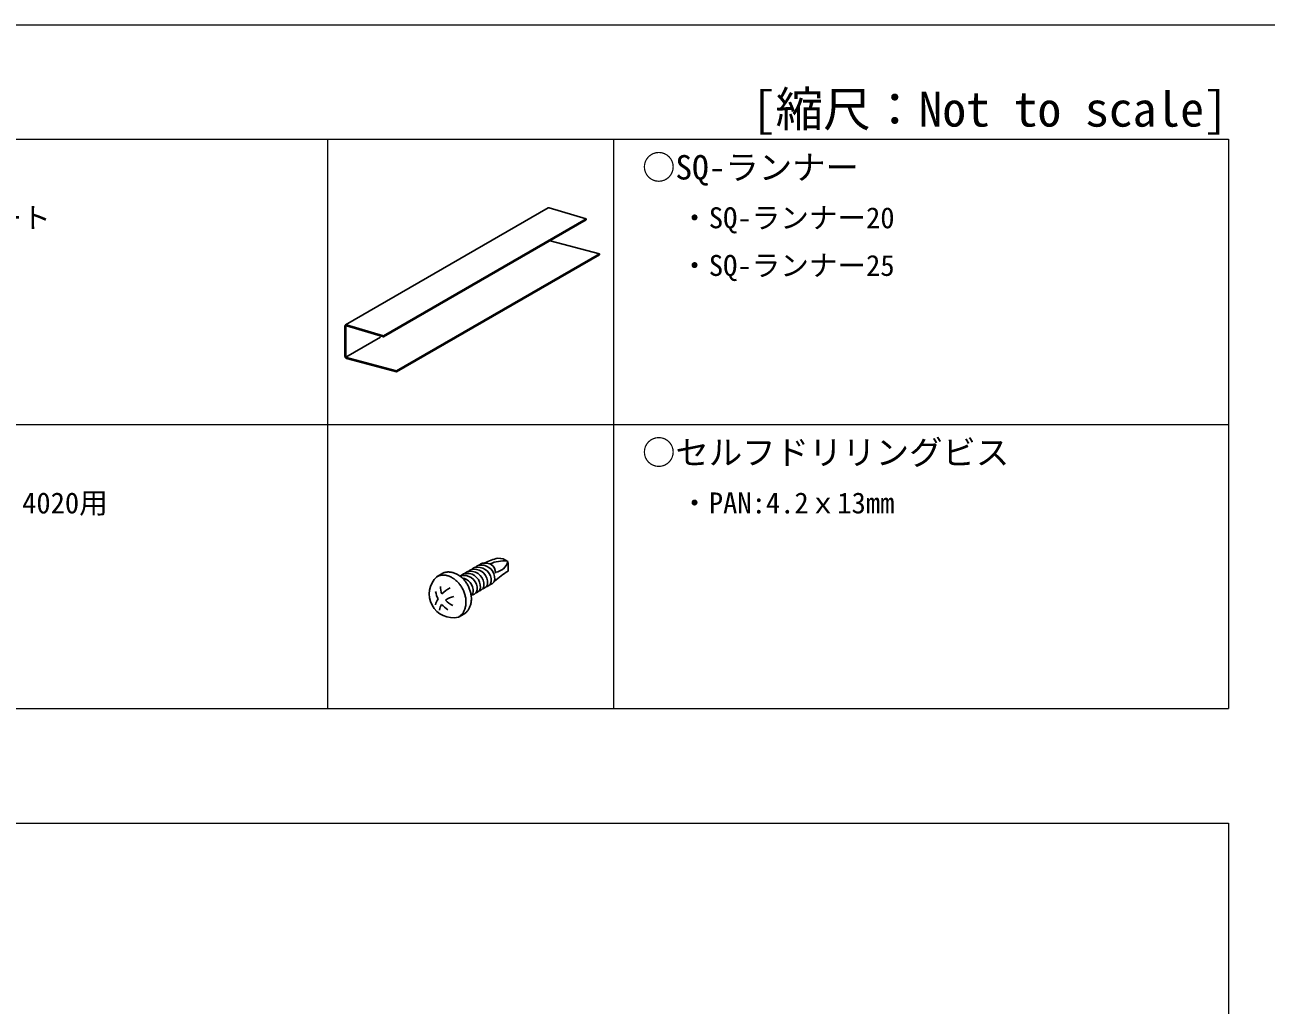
# Model space of a CAD drawing. Units: millimetres on the paper, enlarged 20 times. Extents: x -3900 to 3900, y -2694 to 2650.
# Drawn here: x -1302 to -1, y 1622 to 2650 of the extents above; entities that cross this region are included whole.
import ezdxf
from ezdxf.enums import TextEntityAlignment as Align

# ---------------------------------------------------------------- set-up
doc = ezdxf.new("R2010")
doc.units = ezdxf.units.MM
doc.header["$LTSCALE"] = 20
for name, color, linetype, lineweight in [('0-3_野縁', 2, 'Continuous', 25), ('0-C_ビス・アンカーボルト・強調図形', 2, 'Continuous', 25), ('F-3_野縁', 3, 'Continuous', 18)]:
    doc.layers.add(name, color=color, linetype=linetype, lineweight=lineweight)
doc.layers.add('0-6_文字', color=7, linetype='Continuous')
doc.layers.add('F-6_文字', color=7, linetype='Continuous')
doc.styles.add('ＭＳ ゴシック', font='')
doc.styles.get('ＭＳ ゴシック').set_extended_font_data('MS Gothic')

msp = doc.modelspace()

# ---------------------------------------------------------------- linework, layer by layer
at = {"layer": '0-3_野縁'}
for p, q in [((-753.33, 2457.92), (-965.94, 2335.17)), ((-713.68, 2446.39), (-752.29, 2458.01)), ((-926.29, 2323.63), (-713.68, 2446.39)), ((-926.29, 2322.67), (-713.68, 2445.42)), ((-713.68, 2446.39), (-713.68, 2445.42)), ((-699.77, 2409.7), (-751.53, 2423.57)), ((-912.38, 2286.95), (-699.77, 2409.7)), ((-966.62, 2302.44), (-966.62, 2333.8)), ((-965.79, 2302.22), (-965.79, 2333.58)), ((-926.29, 2323.63), (-964.91, 2335.26)), ((-965.51, 2301.42), (-929.28, 2322.34)), ((-912.38, 2286.95), (-964.96, 2301.03)), ((-912.38, 2285.99), (-912.38, 2286.95))]:
    msp.add_line(p, q, dxfattribs=at)
for points in [[(-964.96, 2300.07), (-912.38, 2285.99), (-699.77, 2408.74), (-699.77, 2409.7)], [(-926.29, 2323.63), (-926.29, 2322.67), (-964.93, 2334.31)]]:
    msp.add_lwpolyline(points, dxfattribs=at)
for centre, radius, start, end in [((-752.75, 2456.9), 1.17, 118.26396, 120), ((-752.75, 2456.91), 1.17, 111.60857, 118.2567), ((-752.74, 2456.89), 1.18, 105.01338, 111.6015), ((-752.73, 2456.86), 1.22, 98.55026, 105.00719), ((-752.72, 2456.8), 1.28, 92.27881, 98.54541), ((-752.72, 2456.73), 1.35, 86.2426, 92.27553), ((-752.73, 2456.63), 1.44, 80.46814, 86.24089), ((-752.75, 2456.53), 1.55, 74.96606, 80.46779), ((-752.78, 2456.41), 1.67, 73.24443, 74.9668), ((-964.62, 2333.81), 2, 170.94533, 175.5871), ((-964.48, 2333.8), 2.14, 175.58469, 180.02333), ((-964.35, 2333.8), 2.27, 180.02081, 180.02295), ((-964.76, 2333.84), 1.86, 166.07793, 170.94751), ((-964.89, 2333.87), 1.73, 160.96106, 166.07968), ((-965.01, 2333.91), 1.6, 155.57898, 160.96216), ((-965.11, 2333.96), 1.49, 149.92445, 155.57913), ((-965.2, 2334.01), 1.39, 144.00197, 149.92337), ((-965.27, 2334.05), 1.31, 137.83067, 143.99939), ((-965.31, 2334.1), 1.24, 131.44643, 137.82651), ((-965.34, 2334.13), 1.2, 124.90189, 131.44078), ((-965.36, 2334.15), 1.17, 118.26396, 124.89513), ((-965.36, 2334.15), 1.17, 111.60857, 118.2567), ((-965.35, 2334.14), 1.18, 105.01338, 111.6015), ((-964.79, 2333.58), 1, 170.94533, 175.5871), ((-964.72, 2333.58), 1.07, 175.58469, 180.02333), ((-964.65, 2333.58), 1.14, 180.02081, 180.02082), ((-964.86, 2333.59), 0.931, 166.07793, 170.94751), ((-964.92, 2333.61), 0.864, 160.96106, 166.07968), ((-964.98, 2333.63), 0.801, 155.57898, 160.96216), ((-965.03, 2333.66), 0.744, 149.92445, 155.57913), ((-965.08, 2333.68), 0.695, 144.00197, 149.92337), ((-965.35, 2334.11), 1.22, 98.55026, 105.00719), ((-965.11, 2333.7), 0.653, 137.83067, 143.99939), ((-965.13, 2333.73), 0.621, 131.44643, 137.82651), ((-965.15, 2333.74), 0.599, 124.90189, 131.44078), ((-965.34, 2334.05), 1.28, 92.27881, 98.54541), ((-965.16, 2333.75), 0.586, 118.26396, 124.89513), ((-965.16, 2333.75), 0.584, 111.60857, 118.2567), ((-965.33, 2333.97), 1.35, 86.2426, 92.27553), ((-965.15, 2333.75), 0.592, 105.01338, 111.6015), ((-965.15, 2333.73), 0.61, 98.55026, 105.00719), ((-965.34, 2333.88), 1.44, 80.46814, 86.24089), ((-965.15, 2333.7), 0.638, 92.27881, 98.54541), ((-965.14, 2333.66), 0.675, 86.2426, 92.27553), ((-965.36, 2333.78), 1.55, 74.96606, 80.46779), ((-965.15, 2333.62), 0.722, 80.46814, 86.24089), ((-965.16, 2333.57), 0.776, 74.96606, 80.46779), ((-965.39, 2333.66), 1.67, 73.24443, 74.9668), ((-965.17, 2333.51), 0.836, 73.24443, 74.9668), ((-964.35, 2302.44), 2.27, 180.02081, 184.28279), ((-964.48, 2302.44), 2.14, 179.97634, 180.02333), ((-964.23, 2302.45), 2.4, 184.28024, 188.39259), ((-964.11, 2302.47), 2.51, 188.39008, 192.37979), ((-964.02, 2302.49), 2.6, 192.37733, 196.27097), ((-963.95, 2302.51), 2.68, 196.26855, 200.09213), ((-963.91, 2302.52), 2.72, 200.08977, 203.86874), ((-963.89, 2302.53), 2.75, 203.86641, 207.6259), ((-963.9, 2302.53), 2.74, 207.62357, 211.38852), ((-963.92, 2302.51), 2.71, 211.38617, 215.18155), ((-963.97, 2302.48), 2.65, 215.17917, 219.03023), ((-964.03, 2302.43), 2.57, 219.0278, 222.96024), ((-964.11, 2302.36), 2.46, 222.95775, 226.99782), ((-964.65, 2302.22), 1.14, 180.02081, 184.28279), ((-964.72, 2302.22), 1.07, 180, 180.02333), ((-964.59, 2302.22), 1.2, 184.28024, 188.39259), ((-964.19, 2302.27), 2.35, 226.99529, 231.16975), ((-964.54, 2302.23), 1.26, 188.39008, 192.37979), ((-964.49, 2302.24), 1.3, 192.37733, 196.27097), ((-964.46, 2302.25), 1.34, 196.26855, 200.09213), ((-964.43, 2302.26), 1.36, 200.08977, 203.86874), ((-964.42, 2302.26), 1.37, 203.86641, 207.6259), ((-964.27, 2302.17), 2.22, 231.16721, 235.50316), ((-964.43, 2302.26), 1.37, 207.62357, 211.38852), ((-964.44, 2302.25), 1.35, 211.38617, 215.18155), ((-964.46, 2302.24), 1.32, 215.17917, 219.03023), ((-964.35, 2302.06), 2.08, 235.50067, 240.02501), ((-964.5, 2302.21), 1.28, 219.0278, 222.96024), ((-964.53, 2302.18), 1.23, 222.95775, 226.99782), ((-964.42, 2301.94), 1.94, 240.02267, 244.76123), ((-964.57, 2302.13), 1.17, 226.99529, 231.16975), ((-964.61, 2302.08), 1.11, 231.16721, 235.50316), ((-964.48, 2301.81), 1.8, 244.7592, 249.73541), ((-964.65, 2302.03), 1.04, 235.50067, 240.02501), ((-964.69, 2301.97), 0.97, 240.02267, 244.76123), ((-964.72, 2301.9), 0.902, 244.7592, 249.73541), ((-964.52, 2301.69), 1.67, 249.7339, 254.9668), ((-964.74, 2301.84), 0.836, 249.7339, 254.9668), ((-964.75, 2301.78), 0.776, 254.96606, 255), ((-964.55, 2301.57), 1.55, 254.96606, 255.03403)]:
    msp.add_arc(centre, radius, start, end, dxfattribs=at)
at = {"layer": '0-C_ビス・アンカーボルト・強調図形'}
for p, q in [((-865.03, 2074.21), (-870.71, 2070.94)), ((-841.97, 2031.93), (-847.64, 2028.66))]:
    msp.add_line(p, q, dxfattribs=at)
for centre, radius, start, end in [((-824.65, 2076.37), 6.91, 105.01338, 111.6015), ((-824.6, 2076.17), 7.12, 98.55026, 105.00719), ((-820.35, 2078.06), 7.62, 137.83067, 138.14817), ((-820.63, 2078.31), 7.25, 131.44643, 137.82651), ((-824.55, 2075.85), 7.44, 92.27881, 98.54541), ((-820.8, 2078.5), 6.98, 124.90189, 131.44078), ((-824.53, 2075.41), 7.88, 86.2426, 92.27553), ((-820.89, 2078.62), 6.84, 118.26396, 124.89513), ((-820.9, 2078.65), 6.81, 111.60857, 118.2567), ((-823.44, 2069.35), 13.94, 355.51878, 92.37698), ((-820.87, 2078.56), 6.91, 105.01338, 111.6015), ((-820.81, 2078.35), 7.12, 98.55026, 105.00719), ((-820.77, 2078.03), 7.44, 92.27881, 98.54541), ((-820.75, 2077.6), 7.88, 86.2426, 92.27553), ((-819.65, 2071.53), 13.94, 62.06448, 92.37698), ((-782.46, 2002.48), 91.26, 105.06227, 114.29345), ((-803.65, 2064), 23.13, 95.11226, 117.73212), ((-819.58, 2074.99), 10.95, 359.44097, 53.90644), ((-810.1, 2090.54), 14.69, 276.3972, 346.48737), ((-806.27, 2073.19), 17.41, 53.08134, 89.66246), ((-800.41, 2069.31), 18.5, 76.3759, 106.66194), ((-859.09, 2080.06), 63.67, 357.16955, 6.35615), ((-853.12, 2053.03), 24.99, 133.56554, 282.67084), ((-863.89, 2059.14), 13.62, 111.60857, 118.2567), ((-863.83, 2058.96), 13.81, 105.01338, 111.6015), ((-863.72, 2058.55), 14.23, 98.55026, 105.00719), ((-863.62, 2057.91), 14.89, 92.27881, 98.54541), ((-858.19, 2062.37), 13.68, 118.26396, 120), ((-858.22, 2062.41), 13.62, 111.60857, 118.2567), ((-863.59, 2057.03), 15.76, 86.2426, 92.27553), ((-858.15, 2062.24), 13.81, 105.01338, 111.6015), ((-863.66, 2055.96), 16.84, 80.46814, 86.24089), ((-858.04, 2061.83), 14.23, 98.55026, 105.00719), ((-863.87, 2054.72), 18.1, 74.96606, 80.46779), ((-857.95, 2061.18), 14.89, 92.27881, 98.54541), ((-864.23, 2053.36), 19.51, 69.7339, 74.9668), ((-857.91, 2060.31), 15.76, 86.2426, 92.27553), ((-864.76, 2051.92), 21.04, 64.7592, 69.73541), ((-857.99, 2059.24), 16.84, 80.46814, 86.24089), ((-865.44, 2050.47), 22.64, 60.02267, 64.76123), ((-858.19, 2057.99), 18.1, 74.96606, 80.46779), ((-866.26, 2049.06), 24.26, 55.50067, 60.02501), ((-858.56, 2056.63), 19.51, 69.7339, 74.9668), ((-859.09, 2055.2), 21.04, 64.7592, 69.73541), ((-859.77, 2053.75), 22.64, 60.02267, 64.76123), ((-860.58, 2052.34), 24.26, 55.50067, 60.02501), ((-861.49, 2051.02), 25.86, 51.16721, 55.50316), ((-843.17, 2065.67), 6.81, 111.60857, 115.58177), ((-843.13, 2065.58), 6.91, 105.01338, 111.6015), ((-862.44, 2049.84), 27.38, 46.99529, 51.16975), ((-843.08, 2065.38), 7.12, 98.55026, 105.00719), ((-839.21, 2067.2), 7.62, 137.83067, 138.14817), ((-839.49, 2067.45), 7.25, 131.44643, 137.82651), ((-839.66, 2067.65), 6.98, 124.90189, 131.44078), ((-843.03, 2065.06), 7.44, 92.27881, 98.54541), ((-846.11, 2056.27), 13.94, 355.51878, 81.12782), ((-863.37, 2048.83), 28.75, 42.95775, 46.99782), ((-839.75, 2067.77), 6.84, 118.26396, 124.89513), ((-843.02, 2064.62), 7.88, 86.2426, 92.27553), ((-839.76, 2067.79), 6.81, 111.60857, 118.2567), ((-841.92, 2058.56), 13.94, 355.51878, 92.37698), ((-839.73, 2067.7), 6.91, 105.01338, 111.6015), ((-839.67, 2067.5), 7.12, 98.55026, 105.00719), ((-835.46, 2069.35), 7.62, 137.83067, 138.14817), ((-835.73, 2069.6), 7.25, 131.44643, 137.82651), ((-839.62, 2067.17), 7.44, 92.27881, 98.54541), ((-835.91, 2069.8), 6.98, 124.90189, 131.44078), ((-839.61, 2066.74), 7.88, 86.2426, 92.27553), ((-835.99, 2069.92), 6.84, 118.26396, 124.89513), ((-836, 2069.94), 6.81, 111.60857, 118.2567), ((-838.51, 2060.67), 13.94, 355.51878, 92.37698), ((-835.97, 2069.85), 6.91, 105.01338, 111.6015), ((-835.92, 2069.65), 7.12, 98.55026, 105.00719), ((-831.67, 2071.54), 7.62, 137.83067, 138.14817), ((-831.95, 2071.79), 7.25, 131.44643, 137.82651), ((-835.87, 2069.33), 7.44, 92.27881, 98.54541), ((-832.13, 2071.98), 6.98, 124.90189, 131.44078), ((-835.85, 2068.89), 7.88, 86.2426, 92.27553), ((-832.21, 2072.1), 6.84, 118.26396, 124.89513), ((-832.22, 2072.12), 6.81, 111.60857, 118.2567), ((-834.76, 2062.83), 13.94, 355.51878, 92.37698), ((-832.19, 2072.04), 6.91, 105.01338, 111.6015), ((-832.13, 2071.83), 7.12, 98.55026, 105.00719), ((-827.89, 2073.72), 7.62, 137.83067, 138.14817), ((-828.17, 2073.97), 7.25, 131.44643, 137.82651), ((-832.09, 2071.51), 7.44, 92.27881, 98.54541), ((-828.34, 2074.17), 6.98, 124.90189, 131.44078), ((-832.07, 2071.07), 7.88, 86.2426, 92.27553), ((-828.43, 2074.29), 6.84, 118.26396, 124.89513), ((-828.44, 2074.31), 6.81, 111.60857, 118.2567), ((-830.98, 2065.01), 13.94, 355.51878, 92.37698), ((-828.41, 2074.22), 6.91, 105.01338, 111.6015), ((-828.35, 2074.02), 7.12, 98.55026, 105.00719), ((-824.14, 2075.87), 7.62, 137.83067, 138.14817), ((-824.41, 2076.12), 7.25, 131.44643, 137.82651), ((-828.3, 2073.69), 7.44, 92.27881, 98.54541), ((-824.59, 2076.32), 6.98, 124.90189, 131.44078), ((-828.29, 2073.26), 7.88, 86.2426, 92.27553), ((-824.67, 2076.44), 6.84, 118.26396, 124.89513), ((-824.68, 2076.46), 6.81, 111.60857, 118.2567), ((-827.19, 2067.19), 13.94, 355.51878, 92.37698), ((-738.83, 1984.4), 108.5, 121.49192, 130.81536), ((-844.1, 2060.98), 22.27, 179.97852, 200.93378), ((-842.9, 2032.17), 30.31, 116.26064, 136.55595), ((-867.16, 2047.75), 25.86, 51.16721, 55.50316), ((-868.11, 2046.57), 27.38, 46.99529, 51.16975), ((-869.05, 2045.56), 28.75, 42.95775, 46.99782), ((-869.92, 2044.75), 29.94, 39.0278, 42.96024), ((-870.66, 2044.15), 30.89, 35.17917, 39.03023), ((-871.21, 2043.75), 31.58, 31.38617, 35.18155), ((-871.54, 2043.55), 31.96, 27.62357, 31.38852), ((-871.6, 2043.52), 32.03, 23.86641, 27.6259), ((-864.24, 2048.02), 29.94, 39.0278, 42.96024), ((-864.98, 2047.42), 30.89, 35.17917, 39.03023), ((-865.54, 2047.03), 31.58, 31.38617, 35.18155), ((-865.87, 2046.83), 31.96, 27.62357, 31.38852), ((-865.93, 2046.79), 32.03, 23.86641, 27.6259), ((-865.7, 2046.89), 31.78, 20.08977, 23.86874), ((-865.18, 2047.08), 31.23, 16.26855, 20.09213), ((-832.25, 2057.44), 4.23, 327.57662, 0.31947), ((-832.2, 2061.5), 8.1, 324.00197, 328.68387), ((-828.85, 2059.56), 4.23, 327.57662, 0.31947), ((-827.5, 2062.78), 6.81, 291.60857, 298.2567), ((-827.52, 2062.81), 6.84, 298.26396, 304.89513), ((-827.6, 2062.93), 6.98, 304.90189, 311.44078), ((-827.77, 2063.12), 7.25, 311.44643, 317.82651), ((-828.05, 2063.37), 7.62, 317.83067, 323.99939), ((-823.81, 2065.26), 7.12, 281.60865, 285.00719), ((-823.75, 2065.06), 6.91, 285.01338, 291.6015), ((-828.44, 2063.66), 8.1, 324.00197, 328.68387), ((-825.09, 2061.71), 4.23, 327.57662, 0.31947), ((-823.72, 2064.97), 6.81, 291.60857, 298.2567), ((-823.73, 2064.99), 6.84, 298.26396, 304.89513), ((-823.82, 2065.11), 6.98, 304.90189, 311.44078), ((-823.99, 2065.31), 7.25, 311.44643, 317.82651), ((-824.27, 2065.56), 7.62, 317.83067, 323.99939), ((-820.02, 2067.44), 7.12, 281.60865, 285.00719), ((-819.97, 2067.24), 6.91, 285.01338, 291.6015), ((-824.66, 2065.84), 8.1, 324.00197, 328.68387), ((-821.31, 2063.9), 4.23, 327.57662, 0.31947), ((-819.94, 2067.15), 6.81, 291.60857, 298.2567), ((-819.95, 2067.17), 6.84, 298.26396, 304.89513), ((-820.03, 2067.29), 6.98, 304.90189, 311.44078), ((-820.21, 2067.49), 7.25, 311.44643, 317.82651), ((-820.49, 2067.74), 7.62, 317.83067, 323.99939), ((-816.27, 2069.6), 7.12, 281.60865, 285.00719), ((-816.22, 2069.39), 6.91, 285.01338, 291.6015), ((-820.88, 2068.02), 8.1, 324.00197, 328.68387), ((-817.53, 2066.08), 4.23, 327.57662, 0.31947), ((-816.18, 2069.3), 6.81, 291.60857, 298.2567), ((-816.2, 2069.33), 6.84, 298.26396, 304.89513), ((-816.28, 2069.45), 6.98, 304.90189, 311.44078), ((-816.45, 2069.64), 7.25, 311.44643, 317.82651), ((-816.73, 2069.89), 7.62, 317.83067, 323.99939), ((-817.12, 2070.18), 8.1, 324.00197, 328.68387), ((-813.77, 2068.23), 4.23, 327.57662, 0.31947), ((-842.9, 2032.17), 30.31, 149.07625, 161.85529), ((-842.42, 2061.03), 29.63, 190.60558, 206.63284), ((-850.2, 2032.7), 17.68, 97.22907, 128.14144), ((-844.1, 2060.98), 22.27, 220.18777, 245.01657), ((-871.37, 2043.62), 31.78, 20.08977, 23.86874), ((-870.85, 2043.81), 31.23, 16.26855, 20.09213), ((-870.05, 2044.04), 30.39, 12.37733, 16.27097), ((-868.98, 2044.27), 29.3, 8.39008, 12.37979), ((-867.7, 2044.46), 28, 4.28024, 8.39259), ((-866.24, 2044.57), 26.54, 0.02081, 4.28279), ((-864.67, 2044.57), 24.97, 355.58469, 0.02333), ((-864.37, 2047.31), 30.39, 12.37733, 16.27097), ((-863.31, 2047.55), 29.3, 8.39008, 12.37979), ((-855.78, 2047.46), 21.73, 346.07793, 350.94751), ((-839.13, 2056.57), 7.25, 311.44643, 317.82651), ((-862.02, 2047.74), 28, 4.28024, 8.39259), ((-857.38, 2047.72), 23.35, 350.94533, 355.5871), ((-859, 2047.84), 24.97, 355.58469, 0.02333), ((-860.56, 2047.84), 26.54, 0.02081, 4.28279), ((-839.41, 2056.82), 7.62, 317.83067, 323.99939), ((-834.75, 2058.81), 7.12, 281.60865, 285.00719), ((-839.8, 2057.11), 8.1, 324.00197, 328.68387), ((-834.7, 2058.6), 6.91, 285.01338, 291.6015), ((-836.45, 2055.16), 4.23, 327.57662, 0.31947), ((-834.67, 2058.51), 6.81, 291.60857, 298.2567), ((-834.68, 2058.54), 6.84, 298.26396, 304.89513), ((-834.76, 2058.66), 6.98, 304.90189, 311.44078), ((-834.94, 2058.85), 7.25, 311.44643, 317.82651), ((-831.35, 2060.92), 7.12, 281.60865, 285.00719), ((-835.22, 2059.1), 7.62, 317.83067, 323.99939), ((-831.29, 2060.72), 6.91, 285.01338, 291.6015), ((-835.61, 2059.39), 8.1, 324.00197, 328.68387), ((-831.26, 2060.63), 6.81, 291.60857, 298.2567), ((-831.27, 2060.65), 6.84, 298.26396, 304.89513), ((-831.35, 2060.77), 6.98, 304.90189, 311.44078), ((-831.53, 2060.97), 7.25, 311.44643, 317.82651), ((-831.81, 2061.22), 7.62, 317.83067, 323.99939), ((-827.59, 2063.08), 7.12, 281.60865, 285.00719), ((-827.54, 2062.87), 6.91, 285.01338, 291.6015), ((-850.2, 2032.7), 17.68, 147.96262, 169.07281), ((-842.42, 2061.03), 29.63, 219.77966, 236.26108), ((-855, 2041.13), 14.49, 311.44643, 317.82651), ((-855.55, 2041.63), 15.24, 317.83067, 323.99939), ((-856.33, 2042.2), 16.21, 324.00197, 329.92337), ((-848.81, 2043.78), 13.68, 298.26396, 304.89513), ((-857.34, 2042.78), 17.37, 329.92445, 335.57913), ((-858.55, 2043.33), 18.7, 335.57898, 340.96216), ((-848.97, 2044.01), 13.97, 304.90189, 311.44078), ((-859.94, 2043.81), 20.16, 340.96106, 346.07968), ((-861.46, 2044.19), 21.73, 346.07793, 350.94751), ((-863.05, 2044.44), 23.35, 350.94533, 355.5871), ((-849.32, 2044.41), 14.49, 311.44643, 317.82651), ((-849.88, 2044.91), 15.24, 317.83067, 323.99939), ((-850.66, 2045.48), 16.21, 324.00197, 329.92337), ((-851.66, 2046.06), 17.37, 329.92445, 335.57913), ((-852.88, 2046.61), 18.7, 335.57898, 340.96216), ((-854.26, 2047.08), 20.16, 340.96106, 346.07968), ((-854.48, 2040.5), 13.68, 298.26396, 304.89513), ((-854.65, 2040.74), 13.97, 304.90189, 311.44078)]:
    msp.add_arc(centre, radius, start, end, dxfattribs=at)
at = {"layer": 'F-3_野縁'}
for p, q in [((-3900, 2650), (3900, 2650)), ((-3820, 2530), (-40, 2530)), ((-985, 2530), (-985, 1932.75)), ((-40, 2530), (-40, 1932.75)), ((-3820, 2230.92), (-40, 2230.92)), ((-3820, 1932.75), (-40, 1932.75)), ((-3820, 1812.75), (-40, 1812.75)), ((-40, 1812.75), (-40, -1880))]:
    msp.add_line(p, q, dxfattribs=at)
at = {"layer": 'F-3_野縁', "color": 4, "lineweight": 9}
msp.add_line((-685, 2530), (-685, 1932.75), dxfattribs=at)

# ---------------------------------------------------------------- texts
at = {"layer": '0-6_文字', "style": 'ＭＳ ゴシック'}
for s, height, p in [('○SQ-ランナー', 25.66, (-655, 2480)), ('・SQ-スリムプレート', 21.99, (-1560, 2430)), ('・SQ-ランナー20', 21.99, (-615, 2430)), ('・SQ-ランナー25', 21.99, (-615, 2380)), ('○セルフドリリングビス', 25.66, (-655, 2180.92)), ('・新SQ-ハンガー\u30004020用', 21.99, (-1560, 2130.92)), ('・PAN:4.2ｘ13mm', 21.99, (-615, 2130.92))]:
    msp.add_text(s, height=height, dxfattribs=at).set_placement(p, align=Align.BOTTOM_LEFT)
at = {"layer": 'F-6_文字', "style": 'ＭＳ ゴシック'}
msp.add_text('[縮尺：Not to scale]', height=36.66, dxfattribs=at).set_placement((-540, 2532.25), align=Align.BOTTOM_LEFT)

doc.saveas('drawing.dxf')
